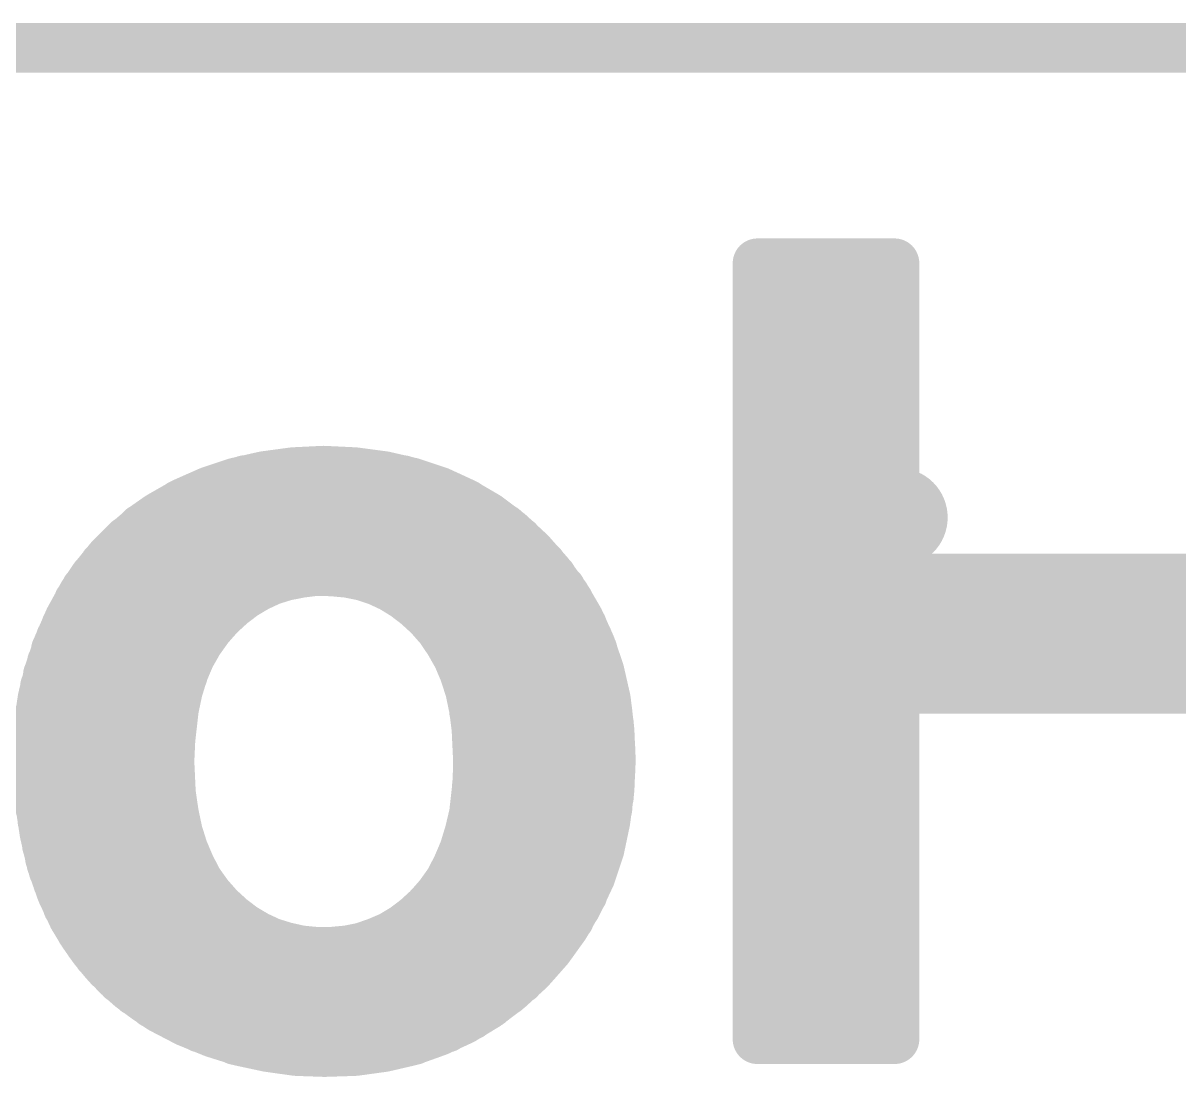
# Model space of a CAD drawing. Extents: x -22 to 197, y -17 to 116.
# Drawn here: x 120.54 to 121.708, y 60.502 to 61.567 of the extents above; entities that cross this region are included whole.
import ezdxf

# ---------------------------------------------------------------- set-up
doc = ezdxf.new("R2010")
doc.units = 0
doc.header["$MEASUREMENT"] = 0
doc.layers.add('DRILLDRAWING', color=1, linetype='CONTINUOUS')
doc.layers.add('TOPOVERLAY', color=2, linetype='CONTINUOUS')

msp = doc.modelspace()

# ---------------------------------------------------------------- linework, layer by layer
at = {"layer": 'DRILLDRAWING', "const_width": 0.05}
msp.add_lwpolyline([(121.3996, 61.0675, 1), (121.4496, 61.0675, 1)], format="xyb", close=True, dxfattribs=at)
at = {"layer": 'TOPOVERLAY', "const_width": 0.05}
for points in [[(119.7054, 61.5419), (122.7319, 61.5419)], [(121.2824, 60.5404), (121.2824, 61.3244)], [(121.2824, 61.3244), (121.4209, 61.3244)], [(121.4209, 61.0184), (121.4209, 61.3244)], [(121.2824, 61.3154), (121.4209, 61.3154)], [(121.2824, 61.3029), (121.4209, 61.3029)], [(121.2824, 61.2909), (121.4209, 61.2909)], [(121.2824, 61.2784), (121.4209, 61.2784)], [(121.2824, 61.2664), (121.4209, 61.2664)], [(121.2824, 61.2539), (121.4209, 61.2539)], [(121.2824, 61.2414), (121.4209, 61.2414)], [(121.2824, 61.2294), (121.4209, 61.2294)], [(121.2824, 61.2169), (121.4209, 61.2169)], [(121.2824, 61.2049), (121.4209, 61.2049)], [(121.2824, 61.1924), (121.4209, 61.1924)], [(121.2824, 61.1799), (121.4209, 61.1799)], [(121.2824, 61.1679), (121.4209, 61.1679)], [(121.2824, 61.1554), (121.4209, 61.1554)], [(121.2824, 61.1434), (121.4209, 61.1434)], [(121.2824, 61.1309), (121.4209, 61.1309)], [(121.2824, 61.1184), (121.4209, 61.1184)], [(120.7554, 61.1029), (120.7839, 61.1094)], [(120.7839, 61.1094), (120.8134, 61.1134)], [(120.8134, 61.1134), (120.8439, 61.1149)], [(120.8439, 61.1149), (120.8754, 61.1134)], [(120.8754, 61.1134), (120.9054, 61.1094)], [(120.9054, 61.1094), (120.9334, 61.1029)], [(120.7284, 61.0939), (120.7554, 61.1029)], [(120.7649, 61.1054), (120.9239, 61.1054)], [(120.9334, 61.1029), (120.9604, 61.0939)], [(121.2824, 61.1064), (121.4209, 61.1064)], [(120.7024, 61.0824), (120.7284, 61.0939)], [(120.7264, 61.0929), (120.9624, 61.0929)], [(120.9604, 61.0939), (120.9854, 61.0824)], [(121.2824, 61.0939), (121.4209, 61.0939)], [(120.6779, 61.0684), (120.7024, 61.0824)], [(120.6994, 61.0809), (120.9884, 61.0809)], [(120.9854, 61.0824), (121.0094, 61.0684)], [(121.2824, 61.0819), (121.4209, 61.0819)], [(120.6629, 61.0579), (120.6779, 61.0684)], [(120.6779, 61.0684), (121.0089, 61.0684)], [(121.0094, 61.0684), (121.0319, 61.0514)], [(121.2824, 61.0694), (121.4209, 61.0694)], [(120.6419, 61.0399), (120.6629, 61.0579)], [(120.6604, 61.0564), (121.0259, 61.0564)], [(121.0319, 61.0514), (121.0529, 61.0319)], [(121.2824, 61.0569), (121.4209, 61.0569)], [(120.6289, 61.0269), (120.6419, 61.0399)], [(120.6459, 61.0439), (121.0404, 61.0439)], [(121.2824, 61.0449), (121.4209, 61.0449)], [(120.6114, 61.0054), (120.6289, 61.0269)], [(120.6334, 61.0314), (121.0534, 61.0314)], [(121.0529, 61.0319), (121.0719, 61.0104)], [(121.2824, 61.0324), (121.4209, 61.0324)], [(120.6224, 61.0194), (121.0644, 61.0194)], [(120.8209, 61.0114), (120.8369, 61.0134)], [(120.8369, 61.0134), (120.8529, 61.0129)], [(121.2824, 61.0204), (121.4209, 61.0204)], [(120.6009, 60.9899), (120.6114, 61.0054)], [(120.6124, 61.0069), (120.8004, 61.0069)], [(120.7769, 60.9974), (120.7909, 61.0039)], [(120.7909, 61.0039), (120.8054, 61.0084)], [(120.8054, 61.0084), (120.8209, 61.0114)], [(120.8529, 61.0129), (120.8689, 61.0114)], [(120.8689, 61.0114), (120.8839, 61.0084)], [(120.8839, 61.0084), (120.8989, 61.0034)], [(120.8884, 61.0069), (121.0749, 61.0069)], [(120.8989, 61.0034), (120.9129, 60.9969)], [(121.0719, 61.0104), (121.0884, 60.9879)], [(121.2824, 61.0079), (121.4279, 61.0079)], [(121.4334, 61.0059), (121.7529, 61.0059)], [(120.5869, 60.9644), (120.6009, 60.9899)], [(120.6039, 60.9949), (120.7719, 60.9949)], [(120.7634, 60.9894), (120.7769, 60.9974)], [(120.9129, 60.9969), (120.9259, 60.9889)], [(120.9169, 60.9949), (121.0839, 60.9949)], [(121.2824, 60.9954), (121.9039, 60.9954)], [(120.5964, 60.9824), (120.7539, 60.9824)], [(120.7389, 60.9689), (120.7509, 60.9799)], [(120.7509, 60.9799), (120.7634, 60.9894)], [(120.9259, 60.9889), (120.9384, 60.9794)], [(120.9349, 60.9824), (121.0919, 60.9824)], [(120.9384, 60.9794), (120.9504, 60.9684)], [(121.0884, 60.9879), (121.1024, 60.9639)], [(121.2824, 60.9834), (121.9039, 60.9834)], [(120.5899, 60.9699), (120.7399, 60.9699)], [(120.7279, 60.9564), (120.7389, 60.9689)], [(120.9489, 60.9699), (121.0989, 60.9699)], [(120.9504, 60.9684), (120.9614, 60.9559)], [(121.2824, 60.9709), (121.9039, 60.9709)], [(120.5754, 60.9379), (120.5869, 60.9644)], [(120.5839, 60.9579), (120.7289, 60.9579)], [(120.7179, 60.9424), (120.7279, 60.9564)], [(120.9599, 60.9579), (121.1054, 60.9579)], [(120.9614, 60.9559), (120.9709, 60.9419)], [(121.1024, 60.9639), (121.1139, 60.9384)], [(121.2824, 60.9589), (121.9039, 60.9589)], [(120.5784, 60.9454), (120.7199, 60.9454)], [(120.9689, 60.9454), (121.1109, 60.9454)], [(121.2824, 60.9464), (121.9039, 60.9464)], [(120.5664, 60.9109), (120.5754, 60.9379)], [(120.5734, 60.9334), (120.7124, 60.9334)], [(120.7094, 60.9274), (120.7179, 60.9424)], [(120.9709, 60.9419), (120.9794, 60.9269)], [(120.9759, 60.9334), (121.1159, 60.9334)], [(121.1139, 60.9384), (121.1229, 60.9119)], [(121.2824, 60.9339), (121.9039, 60.9339)], [(120.5694, 60.9209), (120.7064, 60.9209)], [(120.7024, 60.9109), (120.7094, 60.9274)], [(120.9794, 60.9269), (120.9864, 60.9104)], [(120.9819, 60.9209), (121.1199, 60.9209)], [(121.2824, 60.9219), (121.9039, 60.9219)], [(120.5599, 60.8844), (120.5664, 60.9109)], [(120.5654, 60.9084), (120.7019, 60.9084)], [(120.6969, 60.8929), (120.7024, 60.9109)], [(120.9864, 60.9104), (120.9919, 60.8929)], [(120.9869, 60.9084), (121.1234, 60.9084)], [(121.1229, 60.9119), (121.1294, 60.8834)], [(121.2824, 60.9094), (121.9039, 60.9094)], [(121.2824, 60.8974), (121.9039, 60.8974)], [(120.5624, 60.8964), (120.6979, 60.8964)], [(120.6929, 60.8739), (120.6969, 60.8929)], [(120.9909, 60.8964), (121.1264, 60.8964)], [(120.9919, 60.8929), (120.9959, 60.8739)], [(121.2824, 60.8849), (121.4219, 60.8849)], [(121.4209, 60.8819), (121.4334, 60.8944)], [(121.4334, 60.8944), (121.7529, 60.8944)], [(120.5559, 60.8569), (120.5599, 60.8844)], [(120.5599, 60.8839), (120.6949, 60.8839)], [(120.6894, 60.8429), (120.6929, 60.8739)], [(120.9939, 60.8839), (121.1289, 60.8839)], [(120.9959, 60.8739), (120.9984, 60.8539)], [(121.1294, 60.8834), (121.1329, 60.8539)], [(121.4209, 60.5404), (121.4209, 60.8819)], [(120.5579, 60.8719), (120.6924, 60.8719)], [(120.9959, 60.8719), (121.1309, 60.8719)], [(121.2824, 60.8724), (121.4209, 60.8724)], [(120.5544, 60.8294), (120.5559, 60.8569)], [(120.5564, 60.8594), (120.6909, 60.8594)], [(120.9979, 60.8594), (121.1324, 60.8594)], [(120.9984, 60.8539), (120.9999, 60.8219)], [(121.1329, 60.8539), (121.1344, 60.8224)], [(121.2824, 60.8604), (121.4209, 60.8604)], [(120.5549, 60.8469), (120.6894, 60.8469)], [(120.6884, 60.8209), (120.6894, 60.8429)], [(120.9989, 60.8469), (121.1334, 60.8469)], [(121.2824, 60.8479), (121.4209, 60.8479)], [(120.5544, 60.8294), (120.5569, 60.7819)], [(120.5549, 60.8349), (120.6889, 60.8349)], [(120.9999, 60.8349), (121.1339, 60.8349)], [(121.2824, 60.8359), (121.4209, 60.8359)], [(120.5549, 60.8224), (120.6884, 60.8224)], [(120.6884, 60.8209), (120.6899, 60.7889)], [(120.9994, 60.7999), (120.9999, 60.8219)], [(120.9999, 60.8224), (121.1344, 60.8224)], [(121.1329, 60.7909), (121.1344, 60.8224)], [(121.2824, 60.8234), (121.4209, 60.8234)], [(120.5549, 60.8104), (120.6889, 60.8104)], [(120.9999, 60.8104), (121.1339, 60.8104)], [(121.2824, 60.8109), (121.4209, 60.8109)], [(120.5554, 60.7979), (120.6894, 60.7979)], [(120.9959, 60.7684), (120.9994, 60.7999)], [(120.9989, 60.7979), (121.1334, 60.7979)], [(121.2824, 60.7989), (121.4209, 60.7989)], [(120.5564, 60.7854), (120.6904, 60.7854)], [(120.5569, 60.7819), (120.5619, 60.7489)], [(120.6899, 60.7889), (120.6929, 60.7684)], [(120.9979, 60.7854), (121.1324, 60.7854)], [(121.1289, 60.7609), (121.1329, 60.7909)], [(121.2824, 60.7864), (121.4209, 60.7864)], [(120.5579, 60.7734), (120.6919, 60.7734)], [(120.6929, 60.7684), (120.6969, 60.7494)], [(120.9914, 60.7494), (120.9959, 60.7684)], [(120.9964, 60.7734), (121.1309, 60.7734)], [(121.2824, 60.7744), (121.4209, 60.7744)], [(120.5599, 60.7609), (120.6944, 60.7609)], [(120.9944, 60.7609), (121.1289, 60.7609)], [(121.1229, 60.7324), (121.1289, 60.7609)], [(121.2824, 60.7619), (121.4209, 60.7619)], [(120.5619, 60.7489), (120.6969, 60.7489)], [(120.5619, 60.7489), (120.5689, 60.7184)], [(120.6969, 60.7494), (120.7024, 60.7319)], [(120.9859, 60.7314), (120.9914, 60.7494)], [(120.9914, 60.7489), (121.1264, 60.7489)], [(121.2824, 60.7494), (121.4209, 60.7494)], [(120.5644, 60.7364), (120.7009, 60.7364)], [(120.9879, 60.7364), (121.1234, 60.7364)], [(121.2824, 60.7374), (121.4209, 60.7374)], [(120.5674, 60.7239), (120.7054, 60.7239)], [(120.7024, 60.7319), (120.7094, 60.7154)], [(120.9789, 60.7149), (120.9859, 60.7314)], [(120.9834, 60.7239), (121.1199, 60.7239)], [(121.1139, 60.7054), (121.1229, 60.7324)], [(121.2824, 60.7249), (121.4209, 60.7249)], [(120.5689, 60.7184), (120.5789, 60.6899)], [(120.5709, 60.7119), (120.7109, 60.7119)], [(120.7094, 60.7154), (120.7174, 60.6999)], [(120.9709, 60.6994), (120.9789, 60.7149)], [(120.9774, 60.7119), (121.1159, 60.7119)], [(121.2824, 60.7129), (121.4209, 60.7129)], [(120.5754, 60.6994), (120.7179, 60.6994)], [(120.7174, 60.6999), (120.7274, 60.6859)], [(120.9609, 60.6854), (120.9709, 60.6994)], [(120.9709, 60.6994), (121.1109, 60.6994)], [(121.1019, 60.6799), (121.1139, 60.7054)], [(121.2824, 60.7004), (121.4209, 60.7004)], [(120.5789, 60.6899), (120.5909, 60.6639)], [(120.5799, 60.6874), (120.7264, 60.6874)], [(120.9624, 60.6874), (121.1059, 60.6874)], [(121.2824, 60.6879), (121.4209, 60.6879)], [(120.5854, 60.6749), (120.7369, 60.6749)], [(120.7274, 60.6859), (120.7384, 60.6734)], [(120.9499, 60.6729), (120.9609, 60.6854)], [(120.9514, 60.6749), (121.0994, 60.6749)], [(121.0879, 60.6554), (121.1019, 60.6799)], [(121.2824, 60.6759), (121.4209, 60.6759)], [(120.5909, 60.6639), (120.6009, 60.6474)], [(120.7384, 60.6734), (120.7504, 60.6624)], [(120.9379, 60.6619), (120.9499, 60.6729)], [(121.2824, 60.6634), (121.4209, 60.6634)], [(120.5919, 60.6624), (120.7499, 60.6624)], [(120.7504, 60.6624), (120.7629, 60.6529)], [(120.7629, 60.6529), (120.7764, 60.6449)], [(120.9119, 60.6444), (120.9254, 60.6524)], [(120.9254, 60.6524), (120.9379, 60.6619)], [(120.9389, 60.6624), (121.0924, 60.6624)], [(121.0714, 60.6324), (121.0879, 60.6554)], [(121.2824, 60.6514), (121.4209, 60.6514)], [(120.5989, 60.6504), (120.7669, 60.6504)], [(120.6009, 60.6474), (120.6114, 60.6324)], [(120.7764, 60.6449), (120.7904, 60.6384)], [(120.8979, 60.6384), (120.9119, 60.6444)], [(120.9219, 60.6504), (121.0844, 60.6504)], [(120.6074, 60.6379), (120.7914, 60.6379)], [(120.6114, 60.6324), (120.6229, 60.6184)], [(120.7904, 60.6384), (120.8049, 60.6339)], [(120.8049, 60.6339), (120.8204, 60.6304)], [(120.8204, 60.6304), (120.8359, 60.6289)], [(120.8359, 60.6289), (120.8524, 60.6289)], [(120.8524, 60.6289), (120.8684, 60.6304)], [(120.8684, 60.6304), (120.8834, 60.6334)], [(120.8834, 60.6334), (120.8979, 60.6384)], [(120.8974, 60.6379), (121.0754, 60.6379)], [(121.0524, 60.6109), (121.0714, 60.6324)], [(121.2824, 60.6389), (121.4209, 60.6389)], [(120.6164, 60.6259), (121.0654, 60.6259)], [(120.6229, 60.6184), (120.6359, 60.6049)], [(121.2824, 60.6264), (121.4209, 60.6264)], [(120.6274, 60.6134), (121.0544, 60.6134)], [(120.6359, 60.6049), (120.6494, 60.5929)], [(121.0309, 60.5914), (121.0524, 60.6109)], [(121.2824, 60.6144), (121.4209, 60.6144)], [(120.6399, 60.6009), (121.0419, 60.6009)], [(120.6494, 60.5929), (120.6644, 60.5819)], [(121.2824, 60.6019), (121.4209, 60.6019)], [(120.6544, 60.5889), (121.0279, 60.5889)], [(120.6644, 60.5819), (120.6799, 60.5714)], [(121.0084, 60.5744), (121.0309, 60.5914)], [(121.2824, 60.5899), (121.4209, 60.5899)], [(120.6719, 60.5764), (121.0114, 60.5764)], [(120.6799, 60.5714), (120.7059, 60.5579)], [(120.9844, 60.5599), (121.0084, 60.5744)], [(121.2824, 60.5774), (121.4209, 60.5774)], [(120.6934, 60.5644), (120.9924, 60.5644)], [(120.7059, 60.5579), (120.7329, 60.5469)], [(120.9594, 60.5484), (120.9844, 60.5599)], [(121.2824, 60.5649), (121.4209, 60.5649)], [(120.7199, 60.5519), (120.9679, 60.5519)], [(120.7329, 60.5469), (120.7599, 60.5384)], [(120.9329, 60.5389), (120.9594, 60.5484)], [(121.2824, 60.5529), (121.4209, 60.5529)], [(120.7554, 60.5394), (120.9349, 60.5394)], [(120.7599, 60.5384), (120.7879, 60.5324)], [(120.9049, 60.5324), (120.9329, 60.5389)], [(121.2824, 60.5404), (121.4209, 60.5404)], [(121.2824, 60.5404), (121.4209, 60.5404)], [(120.7879, 60.5324), (120.8164, 60.5284)], [(120.8164, 60.5284), (120.8449, 60.5274)], [(120.8449, 60.5274), (120.8759, 60.5284)], [(120.8759, 60.5284), (120.9049, 60.5324)]]:
    msp.add_lwpolyline(points, dxfattribs=at)
at = {"layer": 'TOPOVERLAY', "const_width": 0.025}
for points in [[(121.2699, 61.3244, 1), (121.2949, 61.3244, 1)], [(121.2699, 61.3244, 1), (121.2949, 61.3244, 1)], [(121.4084, 61.3244, 1), (121.4334, 61.3244, 1)], [(121.4084, 61.3244, 1), (121.4334, 61.3244, 1)], [(121.2699, 61.3154, 1), (121.2949, 61.3154, 1)], [(121.4084, 61.3154, 1), (121.4334, 61.3154, 1)], [(121.2699, 61.3029, 1), (121.2949, 61.3029, 1)], [(121.4084, 61.3029, 1), (121.4334, 61.3029, 1)], [(121.2699, 61.2909, 1), (121.2949, 61.2909, 1)], [(121.4084, 61.2909, 1), (121.4334, 61.2909, 1)], [(121.2699, 61.2784, 1), (121.2949, 61.2784, 1)], [(121.4084, 61.2784, 1), (121.4334, 61.2784, 1)], [(121.2699, 61.2664, 1), (121.2949, 61.2664, 1)], [(121.4084, 61.2664, 1), (121.4334, 61.2664, 1)], [(121.2699, 61.2539, 1), (121.2949, 61.2539, 1)], [(121.4084, 61.2539, 1), (121.4334, 61.2539, 1)], [(121.2699, 61.2414, 1), (121.2949, 61.2414, 1)], [(121.4084, 61.2414, 1), (121.4334, 61.2414, 1)], [(121.2699, 61.2294, 1), (121.2949, 61.2294, 1)], [(121.4084, 61.2294, 1), (121.4334, 61.2294, 1)], [(121.2699, 61.2169, 1), (121.2949, 61.2169, 1)], [(121.4084, 61.2169, 1), (121.4334, 61.2169, 1)], [(121.2699, 61.2049, 1), (121.2949, 61.2049, 1)], [(121.4084, 61.2049, 1), (121.4334, 61.2049, 1)], [(121.2699, 61.1924, 1), (121.2949, 61.1924, 1)], [(121.4084, 61.1924, 1), (121.4334, 61.1924, 1)], [(121.2699, 61.1799, 1), (121.2949, 61.1799, 1)], [(121.4084, 61.1799, 1), (121.4334, 61.1799, 1)], [(121.2699, 61.1679, 1), (121.2949, 61.1679, 1)], [(121.4084, 61.1679, 1), (121.4334, 61.1679, 1)], [(121.2699, 61.1554, 1), (121.2949, 61.1554, 1)], [(121.4084, 61.1554, 1), (121.4334, 61.1554, 1)], [(121.2699, 61.1434, 1), (121.2949, 61.1434, 1)], [(121.4084, 61.1434, 1), (121.4334, 61.1434, 1)], [(121.2699, 61.1309, 1), (121.2949, 61.1309, 1)], [(121.4084, 61.1309, 1), (121.4334, 61.1309, 1)], [(121.2699, 61.1184, 1), (121.2949, 61.1184, 1)], [(121.4084, 61.1184, 1), (121.4334, 61.1184, 1)], [(120.7714, 61.1094, 1), (120.7964, 61.1094, 1)], [(120.7714, 61.1094, 1), (120.7964, 61.1094, 1)], [(120.8009, 61.1134, 1), (120.8259, 61.1134, 1)], [(120.8009, 61.1134, 1), (120.8259, 61.1134, 1)], [(120.8314, 61.1149, 1), (120.8564, 61.1149, 1)], [(120.8314, 61.1149, 1), (120.8564, 61.1149, 1)], [(120.8629, 61.1134, 1), (120.8879, 61.1134, 1)], [(120.8629, 61.1134, 1), (120.8879, 61.1134, 1)], [(120.8929, 61.1094, 1), (120.9179, 61.1094, 1)], [(120.8929, 61.1094, 1), (120.9179, 61.1094, 1)], [(120.7429, 61.1029, 1), (120.7679, 61.1029, 1)], [(120.7429, 61.1029, 1), (120.7679, 61.1029, 1)], [(120.7524, 61.1054, 1), (120.7774, 61.1054, 1)], [(120.9114, 61.1054, 1), (120.9364, 61.1054, 1)], [(120.9209, 61.1029, 1), (120.9459, 61.1029, 1)], [(120.9209, 61.1029, 1), (120.9459, 61.1029, 1)], [(121.2699, 61.1064, 1), (121.2949, 61.1064, 1)], [(121.4084, 61.1064, 1), (121.4334, 61.1064, 1)], [(120.7139, 61.0929, 1), (120.7389, 61.0929, 1)], [(120.7159, 61.0939, 1), (120.7409, 61.0939, 1)], [(120.7159, 61.0939, 1), (120.7409, 61.0939, 1)], [(120.9479, 61.0939, 1), (120.9729, 61.0939, 1)], [(120.9479, 61.0939, 1), (120.9729, 61.0939, 1)], [(120.9499, 61.0929, 1), (120.9749, 61.0929, 1)], [(121.2699, 61.0939, 1), (121.2949, 61.0939, 1)], [(121.4084, 61.0939, 1), (121.4334, 61.0939, 1)], [(120.6869, 61.0809, 1), (120.7119, 61.0809, 1)], [(120.6899, 61.0824, 1), (120.7149, 61.0824, 1)], [(120.6899, 61.0824, 1), (120.7149, 61.0824, 1)], [(120.9729, 61.0824, 1), (120.9979, 61.0824, 1)], [(120.9729, 61.0824, 1), (120.9979, 61.0824, 1)], [(120.9759, 61.0809, 1), (121.0009, 61.0809, 1)], [(121.2699, 61.0819, 1), (121.2949, 61.0819, 1)], [(121.4084, 61.0819, 1), (121.4334, 61.0819, 1)], [(120.6654, 61.0684, 1), (120.6904, 61.0684, 1)], [(120.6654, 61.0684, 1), (120.6904, 61.0684, 1)], [(120.6654, 61.0684, 1), (120.6904, 61.0684, 1)], [(120.9964, 61.0684, 1), (121.0214, 61.0684, 1)], [(120.9969, 61.0684, 1), (121.0219, 61.0684, 1)], [(120.9969, 61.0684, 1), (121.0219, 61.0684, 1)], [(121.2699, 61.0694, 1), (121.2949, 61.0694, 1)], [(121.4084, 61.0694, 1), (121.4334, 61.0694, 1)], [(120.6479, 61.0564, 1), (120.6729, 61.0564, 1)], [(120.6504, 61.0579, 1), (120.6754, 61.0579, 1)], [(120.6504, 61.0579, 1), (120.6754, 61.0579, 1)], [(121.0134, 61.0564, 1), (121.0384, 61.0564, 1)], [(121.0194, 61.0514, 1), (121.0444, 61.0514, 1)], [(121.0194, 61.0514, 1), (121.0444, 61.0514, 1)], [(121.2699, 61.0569, 1), (121.2949, 61.0569, 1)], [(121.4084, 61.0569, 1), (121.4334, 61.0569, 1)], [(120.6294, 61.0399, 1), (120.6544, 61.0399, 1)], [(120.6294, 61.0399, 1), (120.6544, 61.0399, 1)], [(120.6334, 61.0439, 1), (120.6584, 61.0439, 1)], [(121.0279, 61.0439, 1), (121.0529, 61.0439, 1)], [(121.2699, 61.0449, 1), (121.2949, 61.0449, 1)], [(121.4084, 61.0449, 1), (121.4334, 61.0449, 1)], [(120.6164, 61.0269, 1), (120.6414, 61.0269, 1)], [(120.6164, 61.0269, 1), (120.6414, 61.0269, 1)], [(120.6209, 61.0314, 1), (120.6459, 61.0314, 1)], [(121.0404, 61.0319, 1), (121.0654, 61.0319, 1)], [(121.0404, 61.0319, 1), (121.0654, 61.0319, 1)], [(121.0409, 61.0314, 1), (121.0659, 61.0314, 1)], [(121.2699, 61.0324, 1), (121.2949, 61.0324, 1)], [(121.4084, 61.0324, 1), (121.4334, 61.0324, 1)], [(120.6099, 61.0194, 1), (120.6349, 61.0194, 1)], [(120.8244, 61.0134, 1), (120.8494, 61.0134, 1)], [(120.8244, 61.0134, 1), (120.8494, 61.0134, 1)], [(121.0519, 61.0194, 1), (121.0769, 61.0194, 1)], [(121.2699, 61.0204, 1), (121.2949, 61.0204, 1)], [(121.4084, 61.0204, 1), (121.4334, 61.0204, 1)], [(121.4084, 61.0184, 1), (121.4334, 61.0184, 1)], [(120.5989, 61.0054, 1), (120.6239, 61.0054, 1)], [(120.5989, 61.0054, 1), (120.6239, 61.0054, 1)], [(120.5999, 61.0069, 1), (120.6249, 61.0069, 1)], [(120.7784, 61.0039, 1), (120.8034, 61.0039, 1)], [(120.7784, 61.0039, 1), (120.8034, 61.0039, 1)], [(120.7879, 61.0069, 1), (120.8129, 61.0069, 1)], [(120.7929, 61.0084, 1), (120.8179, 61.0084, 1)], [(120.7929, 61.0084, 1), (120.8179, 61.0084, 1)], [(120.8084, 61.0114, 1), (120.8334, 61.0114, 1)], [(120.8084, 61.0114, 1), (120.8334, 61.0114, 1)], [(120.8404, 61.0129, 1), (120.8654, 61.0129, 1)], [(120.8404, 61.0129, 1), (120.8654, 61.0129, 1)], [(120.8564, 61.0114, 1), (120.8814, 61.0114, 1)], [(120.8564, 61.0114, 1), (120.8814, 61.0114, 1)], [(120.8714, 61.0084, 1), (120.8964, 61.0084, 1)], [(120.8714, 61.0084, 1), (120.8964, 61.0084, 1)], [(120.8759, 61.0069, 1), (120.9009, 61.0069, 1)], [(120.8864, 61.0034, 1), (120.9114, 61.0034, 1)], [(120.8864, 61.0034, 1), (120.9114, 61.0034, 1)], [(121.0594, 61.0104, 1), (121.0844, 61.0104, 1)], [(121.0594, 61.0104, 1), (121.0844, 61.0104, 1)], [(121.0624, 61.0069, 1), (121.0874, 61.0069, 1)], [(121.2699, 61.0079, 1), (121.2949, 61.0079, 1)], [(121.4154, 61.0079, 1), (121.4404, 61.0079, 1)], [(121.4209, 61.0059, 1), (121.4459, 61.0059, 1)], [(120.5884, 60.9899, 1), (120.6134, 60.9899, 1)], [(120.5884, 60.9899, 1), (120.6134, 60.9899, 1)], [(120.5914, 60.9949, 1), (120.6164, 60.9949, 1)], [(120.7594, 60.9949, 1), (120.7844, 60.9949, 1)], [(120.7644, 60.9974, 1), (120.7894, 60.9974, 1)], [(120.7644, 60.9974, 1), (120.7894, 60.9974, 1)], [(120.9004, 60.9969, 1), (120.9254, 60.9969, 1)], [(120.9004, 60.9969, 1), (120.9254, 60.9969, 1)], [(120.9044, 60.9949, 1), (120.9294, 60.9949, 1)], [(121.0714, 60.9949, 1), (121.0964, 60.9949, 1)], [(121.2699, 60.9954, 1), (121.2949, 60.9954, 1)], [(120.5839, 60.9824, 1), (120.6089, 60.9824, 1)], [(120.7384, 60.9799, 1), (120.7634, 60.9799, 1)], [(120.7384, 60.9799, 1), (120.7634, 60.9799, 1)], [(120.7414, 60.9824, 1), (120.7664, 60.9824, 1)], [(120.7509, 60.9894, 1), (120.7759, 60.9894, 1)], [(120.7509, 60.9894, 1), (120.7759, 60.9894, 1)], [(120.9134, 60.9889, 1), (120.9384, 60.9889, 1)], [(120.9134, 60.9889, 1), (120.9384, 60.9889, 1)], [(120.9224, 60.9824, 1), (120.9474, 60.9824, 1)], [(120.9259, 60.9794, 1), (120.9509, 60.9794, 1)], [(120.9259, 60.9794, 1), (120.9509, 60.9794, 1)], [(121.0759, 60.9879, 1), (121.1009, 60.9879, 1)], [(121.0759, 60.9879, 1), (121.1009, 60.9879, 1)], [(121.0794, 60.9824, 1), (121.1044, 60.9824, 1)], [(121.2699, 60.9834, 1), (121.2949, 60.9834, 1)], [(120.5774, 60.9699, 1), (120.6024, 60.9699, 1)], [(120.7264, 60.9689, 1), (120.7514, 60.9689, 1)], [(120.7264, 60.9689, 1), (120.7514, 60.9689, 1)], [(120.7274, 60.9699, 1), (120.7524, 60.9699, 1)], [(120.9364, 60.9699, 1), (120.9614, 60.9699, 1)], [(120.9379, 60.9684, 1), (120.9629, 60.9684, 1)], [(120.9379, 60.9684, 1), (120.9629, 60.9684, 1)], [(121.0864, 60.9699, 1), (121.1114, 60.9699, 1)], [(121.2699, 60.9709, 1), (121.2949, 60.9709, 1)], [(120.5714, 60.9579, 1), (120.5964, 60.9579, 1)], [(120.5744, 60.9644, 1), (120.5994, 60.9644, 1)], [(120.5744, 60.9644, 1), (120.5994, 60.9644, 1)], [(120.7154, 60.9564, 1), (120.7404, 60.9564, 1)], [(120.7154, 60.9564, 1), (120.7404, 60.9564, 1)], [(120.7164, 60.9579, 1), (120.7414, 60.9579, 1)], [(120.9474, 60.9579, 1), (120.9724, 60.9579, 1)], [(120.9489, 60.9559, 1), (120.9739, 60.9559, 1)], [(120.9489, 60.9559, 1), (120.9739, 60.9559, 1)], [(121.0899, 60.9639, 1), (121.1149, 60.9639, 1)], [(121.0899, 60.9639, 1), (121.1149, 60.9639, 1)], [(121.0929, 60.9579, 1), (121.1179, 60.9579, 1)], [(121.2699, 60.9589, 1), (121.2949, 60.9589, 1)], [(120.5659, 60.9454, 1), (120.5909, 60.9454, 1)], [(120.7074, 60.9454, 1), (120.7324, 60.9454, 1)], [(120.9564, 60.9454, 1), (120.9814, 60.9454, 1)], [(121.0984, 60.9454, 1), (121.1234, 60.9454, 1)], [(121.2699, 60.9464, 1), (121.2949, 60.9464, 1)], [(120.5609, 60.9334, 1), (120.5859, 60.9334, 1)], [(120.5629, 60.9379, 1), (120.5879, 60.9379, 1)], [(120.5629, 60.9379, 1), (120.5879, 60.9379, 1)], [(120.6999, 60.9334, 1), (120.7249, 60.9334, 1)], [(120.7054, 60.9424, 1), (120.7304, 60.9424, 1)], [(120.7054, 60.9424, 1), (120.7304, 60.9424, 1)], [(120.9584, 60.9419, 1), (120.9834, 60.9419, 1)], [(120.9584, 60.9419, 1), (120.9834, 60.9419, 1)], [(120.9634, 60.9334, 1), (120.9884, 60.9334, 1)], [(121.1014, 60.9384, 1), (121.1264, 60.9384, 1)], [(121.1014, 60.9384, 1), (121.1264, 60.9384, 1)], [(121.1034, 60.9334, 1), (121.1284, 60.9334, 1)], [(121.2699, 60.9339, 1), (121.2949, 60.9339, 1)], [(120.5569, 60.9209, 1), (120.5819, 60.9209, 1)], [(120.6939, 60.9209, 1), (120.7189, 60.9209, 1)], [(120.6969, 60.9274, 1), (120.7219, 60.9274, 1)], [(120.6969, 60.9274, 1), (120.7219, 60.9274, 1)], [(120.9669, 60.9269, 1), (120.9919, 60.9269, 1)], [(120.9669, 60.9269, 1), (120.9919, 60.9269, 1)], [(120.9694, 60.9209, 1), (120.9944, 60.9209, 1)], [(121.1074, 60.9209, 1), (121.1324, 60.9209, 1)], [(121.2699, 60.9219, 1), (121.2949, 60.9219, 1)], [(120.5529, 60.9084, 1), (120.5779, 60.9084, 1)], [(120.5539, 60.9109, 1), (120.5789, 60.9109, 1)], [(120.5539, 60.9109, 1), (120.5789, 60.9109, 1)], [(120.6894, 60.9084, 1), (120.7144, 60.9084, 1)], [(120.6899, 60.9109, 1), (120.7149, 60.9109, 1)], [(120.6899, 60.9109, 1), (120.7149, 60.9109, 1)], [(120.9739, 60.9104, 1), (120.9989, 60.9104, 1)], [(120.9739, 60.9104, 1), (120.9989, 60.9104, 1)], [(120.9744, 60.9084, 1), (120.9994, 60.9084, 1)], [(121.1104, 60.9119, 1), (121.1354, 60.9119, 1)], [(121.1104, 60.9119, 1), (121.1354, 60.9119, 1)], [(121.1109, 60.9084, 1), (121.1359, 60.9084, 1)], [(121.2699, 60.9094, 1), (121.2949, 60.9094, 1)], [(121.2699, 60.8974, 1), (121.2949, 60.8974, 1)], [(120.5499, 60.8964, 1), (120.5749, 60.8964, 1)], [(120.6844, 60.8929, 1), (120.7094, 60.8929, 1)], [(120.6844, 60.8929, 1), (120.7094, 60.8929, 1)], [(120.6854, 60.8964, 1), (120.7104, 60.8964, 1)], [(120.9784, 60.8964, 1), (121.0034, 60.8964, 1)], [(120.9794, 60.8929, 1), (121.0044, 60.8929, 1)], [(120.9794, 60.8929, 1), (121.0044, 60.8929, 1)], [(121.1139, 60.8964, 1), (121.1389, 60.8964, 1)], [(121.2699, 60.8849, 1), (121.2949, 60.8849, 1)], [(121.4094, 60.8849, 1), (121.4344, 60.8849, 1)], [(121.4209, 60.8944, 1), (121.4459, 60.8944, 1)], [(121.4209, 60.8944, 1), (121.4459, 60.8944, 1)], [(120.5474, 60.8844, 1), (120.5724, 60.8844, 1)], [(120.5474, 60.8844, 1), (120.5724, 60.8844, 1)], [(120.5474, 60.8839, 1), (120.5724, 60.8839, 1)], [(120.6804, 60.8739, 1), (120.7054, 60.8739, 1)], [(120.6804, 60.8739, 1), (120.7054, 60.8739, 1)], [(120.6824, 60.8839, 1), (120.7074, 60.8839, 1)], [(120.9814, 60.8839, 1), (121.0064, 60.8839, 1)], [(120.9834, 60.8739, 1), (121.0084, 60.8739, 1)], [(120.9834, 60.8739, 1), (121.0084, 60.8739, 1)], [(121.1164, 60.8839, 1), (121.1414, 60.8839, 1)], [(121.1169, 60.8834, 1), (121.1419, 60.8834, 1)], [(121.1169, 60.8834, 1), (121.1419, 60.8834, 1)], [(121.4084, 60.8819, 1), (121.4334, 60.8819, 1)], [(121.4084, 60.8819, 1), (121.4334, 60.8819, 1)], [(120.5454, 60.8719, 1), (120.5704, 60.8719, 1)], [(120.6799, 60.8719, 1), (120.7049, 60.8719, 1)], [(120.9834, 60.8719, 1), (121.0084, 60.8719, 1)], [(121.1184, 60.8719, 1), (121.1434, 60.8719, 1)], [(121.2699, 60.8724, 1), (121.2949, 60.8724, 1)], [(121.4084, 60.8724, 1), (121.4334, 60.8724, 1)], [(120.5434, 60.8569, 1), (120.5684, 60.8569, 1)], [(120.5434, 60.8569, 1), (120.5684, 60.8569, 1)], [(120.5439, 60.8594, 1), (120.5689, 60.8594, 1)], [(120.6784, 60.8594, 1), (120.7034, 60.8594, 1)], [(120.9854, 60.8594, 1), (121.0104, 60.8594, 1)], [(120.9859, 60.8539, 1), (121.0109, 60.8539, 1)], [(120.9859, 60.8539, 1), (121.0109, 60.8539, 1)], [(121.1199, 60.8594, 1), (121.1449, 60.8594, 1)], [(121.1204, 60.8539, 1), (121.1454, 60.8539, 1)], [(121.1204, 60.8539, 1), (121.1454, 60.8539, 1)], [(121.2699, 60.8604, 1), (121.2949, 60.8604, 1)], [(121.4084, 60.8604, 1), (121.4334, 60.8604, 1)], [(120.5424, 60.8469, 1), (120.5674, 60.8469, 1)], [(120.6769, 60.8469, 1), (120.7019, 60.8469, 1)], [(120.6769, 60.8429, 1), (120.7019, 60.8429, 1)], [(120.6769, 60.8429, 1), (120.7019, 60.8429, 1)], [(120.9864, 60.8469, 1), (121.0114, 60.8469, 1)], [(121.1209, 60.8469, 1), (121.1459, 60.8469, 1)], [(121.2699, 60.8479, 1), (121.2949, 60.8479, 1)], [(121.4084, 60.8479, 1), (121.4334, 60.8479, 1)], [(120.5419, 60.8294, 1), (120.5669, 60.8294, 1)], [(120.5419, 60.8294, 1), (120.5669, 60.8294, 1)], [(120.5424, 60.8349, 1), (120.5674, 60.8349, 1)], [(120.6764, 60.8349, 1), (120.7014, 60.8349, 1)], [(120.9874, 60.8349, 1), (121.0124, 60.8349, 1)], [(121.1214, 60.8349, 1), (121.1464, 60.8349, 1)], [(121.2699, 60.8359, 1), (121.2949, 60.8359, 1)], [(121.4084, 60.8359, 1), (121.4334, 60.8359, 1)], [(120.5424, 60.8224, 1), (120.5674, 60.8224, 1)], [(120.6759, 60.8224, 1), (120.7009, 60.8224, 1)], [(120.6759, 60.8209, 1), (120.7009, 60.8209, 1)], [(120.6759, 60.8209, 1), (120.7009, 60.8209, 1)], [(120.9874, 60.8224, 1), (121.0124, 60.8224, 1)], [(120.9874, 60.8219, 1), (121.0124, 60.8219, 1)], [(120.9874, 60.8219, 1), (121.0124, 60.8219, 1)], [(121.1219, 60.8224, 1), (121.1469, 60.8224, 1)], [(121.1219, 60.8224, 1), (121.1469, 60.8224, 1)], [(121.1219, 60.8224, 1), (121.1469, 60.8224, 1)], [(121.2699, 60.8234, 1), (121.2949, 60.8234, 1)], [(121.4084, 60.8234, 1), (121.4334, 60.8234, 1)], [(120.5424, 60.8104, 1), (120.5674, 60.8104, 1)], [(120.6764, 60.8104, 1), (120.7014, 60.8104, 1)], [(120.9874, 60.8104, 1), (121.0124, 60.8104, 1)], [(121.1214, 60.8104, 1), (121.1464, 60.8104, 1)], [(121.2699, 60.8109, 1), (121.2949, 60.8109, 1)], [(121.4084, 60.8109, 1), (121.4334, 60.8109, 1)], [(120.5429, 60.7979, 1), (120.5679, 60.7979, 1)], [(120.6769, 60.7979, 1), (120.7019, 60.7979, 1)], [(120.9864, 60.7979, 1), (121.0114, 60.7979, 1)], [(120.9869, 60.7999, 1), (121.0119, 60.7999, 1)], [(120.9869, 60.7999, 1), (121.0119, 60.7999, 1)], [(121.1209, 60.7979, 1), (121.1459, 60.7979, 1)], [(121.2699, 60.7989, 1), (121.2949, 60.7989, 1)], [(121.4084, 60.7989, 1), (121.4334, 60.7989, 1)], [(120.5439, 60.7854, 1), (120.5689, 60.7854, 1)], [(120.5444, 60.7819, 1), (120.5694, 60.7819, 1)], [(120.5444, 60.7819, 1), (120.5694, 60.7819, 1)], [(120.6774, 60.7889, 1), (120.7024, 60.7889, 1)], [(120.6774, 60.7889, 1), (120.7024, 60.7889, 1)], [(120.6779, 60.7854, 1), (120.7029, 60.7854, 1)], [(120.9854, 60.7854, 1), (121.0104, 60.7854, 1)], [(121.1199, 60.7854, 1), (121.1449, 60.7854, 1)], [(121.1204, 60.7909, 1), (121.1454, 60.7909, 1)], [(121.1204, 60.7909, 1), (121.1454, 60.7909, 1)], [(121.2699, 60.7864, 1), (121.2949, 60.7864, 1)], [(121.4084, 60.7864, 1), (121.4334, 60.7864, 1)], [(120.5454, 60.7734, 1), (120.5704, 60.7734, 1)], [(120.6794, 60.7734, 1), (120.7044, 60.7734, 1)], [(120.6804, 60.7684, 1), (120.7054, 60.7684, 1)], [(120.6804, 60.7684, 1), (120.7054, 60.7684, 1)], [(120.9834, 60.7684, 1), (121.0084, 60.7684, 1)], [(120.9834, 60.7684, 1), (121.0084, 60.7684, 1)], [(120.9839, 60.7734, 1), (121.0089, 60.7734, 1)], [(121.1184, 60.7734, 1), (121.1434, 60.7734, 1)], [(121.2699, 60.7744, 1), (121.2949, 60.7744, 1)], [(121.4084, 60.7744, 1), (121.4334, 60.7744, 1)], [(120.5474, 60.7609, 1), (120.5724, 60.7609, 1)], [(120.6819, 60.7609, 1), (120.7069, 60.7609, 1)], [(120.9819, 60.7609, 1), (121.0069, 60.7609, 1)], [(121.1164, 60.7609, 1), (121.1414, 60.7609, 1)], [(121.1164, 60.7609, 1), (121.1414, 60.7609, 1)], [(121.1164, 60.7609, 1), (121.1414, 60.7609, 1)], [(121.2699, 60.7619, 1), (121.2949, 60.7619, 1)], [(121.4084, 60.7619, 1), (121.4334, 60.7619, 1)], [(120.5494, 60.7489, 1), (120.5744, 60.7489, 1)], [(120.5494, 60.7489, 1), (120.5744, 60.7489, 1)], [(120.5494, 60.7489, 1), (120.5744, 60.7489, 1)], [(120.6844, 60.7494, 1), (120.7094, 60.7494, 1)], [(120.6844, 60.7494, 1), (120.7094, 60.7494, 1)], [(120.6844, 60.7489, 1), (120.7094, 60.7489, 1)], [(120.9789, 60.7494, 1), (121.0039, 60.7494, 1)], [(120.9789, 60.7494, 1), (121.0039, 60.7494, 1)], [(120.9789, 60.7489, 1), (121.0039, 60.7489, 1)], [(121.1139, 60.7489, 1), (121.1389, 60.7489, 1)], [(121.2699, 60.7494, 1), (121.2949, 60.7494, 1)], [(121.4084, 60.7494, 1), (121.4334, 60.7494, 1)], [(120.5519, 60.7364, 1), (120.5769, 60.7364, 1)], [(120.6884, 60.7364, 1), (120.7134, 60.7364, 1)], [(120.9754, 60.7364, 1), (121.0004, 60.7364, 1)], [(121.1109, 60.7364, 1), (121.1359, 60.7364, 1)], [(121.2699, 60.7374, 1), (121.2949, 60.7374, 1)], [(121.4084, 60.7374, 1), (121.4334, 60.7374, 1)], [(120.5549, 60.7239, 1), (120.5799, 60.7239, 1)], [(120.6899, 60.7319, 1), (120.7149, 60.7319, 1)], [(120.6899, 60.7319, 1), (120.7149, 60.7319, 1)], [(120.6929, 60.7239, 1), (120.7179, 60.7239, 1)], [(120.9709, 60.7239, 1), (120.9959, 60.7239, 1)], [(120.9734, 60.7314, 1), (120.9984, 60.7314, 1)], [(120.9734, 60.7314, 1), (120.9984, 60.7314, 1)], [(121.1074, 60.7239, 1), (121.1324, 60.7239, 1)], [(121.1104, 60.7324, 1), (121.1354, 60.7324, 1)], [(121.1104, 60.7324, 1), (121.1354, 60.7324, 1)], [(121.2699, 60.7249, 1), (121.2949, 60.7249, 1)], [(121.4084, 60.7249, 1), (121.4334, 60.7249, 1)], [(120.5564, 60.7184, 1), (120.5814, 60.7184, 1)], [(120.5564, 60.7184, 1), (120.5814, 60.7184, 1)], [(120.5584, 60.7119, 1), (120.5834, 60.7119, 1)], [(120.6969, 60.7154, 1), (120.7219, 60.7154, 1)], [(120.6969, 60.7154, 1), (120.7219, 60.7154, 1)], [(120.6984, 60.7119, 1), (120.7234, 60.7119, 1)], [(120.9649, 60.7119, 1), (120.9899, 60.7119, 1)], [(120.9664, 60.7149, 1), (120.9914, 60.7149, 1)], [(120.9664, 60.7149, 1), (120.9914, 60.7149, 1)], [(121.1034, 60.7119, 1), (121.1284, 60.7119, 1)], [(121.2699, 60.7129, 1), (121.2949, 60.7129, 1)], [(121.4084, 60.7129, 1), (121.4334, 60.7129, 1)], [(120.5629, 60.6994, 1), (120.5879, 60.6994, 1)], [(120.7049, 60.6999, 1), (120.7299, 60.6999, 1)], [(120.7049, 60.6999, 1), (120.7299, 60.6999, 1)], [(120.7054, 60.6994, 1), (120.7304, 60.6994, 1)], [(120.9584, 60.6994, 1), (120.9834, 60.6994, 1)], [(120.9584, 60.6994, 1), (120.9834, 60.6994, 1)], [(120.9584, 60.6994, 1), (120.9834, 60.6994, 1)], [(121.0984, 60.6994, 1), (121.1234, 60.6994, 1)], [(121.1014, 60.7054, 1), (121.1264, 60.7054, 1)], [(121.1014, 60.7054, 1), (121.1264, 60.7054, 1)], [(121.2699, 60.7004, 1), (121.2949, 60.7004, 1)], [(121.4084, 60.7004, 1), (121.4334, 60.7004, 1)], [(120.5664, 60.6899, 1), (120.5914, 60.6899, 1)], [(120.5664, 60.6899, 1), (120.5914, 60.6899, 1)], [(120.5674, 60.6874, 1), (120.5924, 60.6874, 1)], [(120.7139, 60.6874, 1), (120.7389, 60.6874, 1)], [(120.9499, 60.6874, 1), (120.9749, 60.6874, 1)], [(121.0934, 60.6874, 1), (121.1184, 60.6874, 1)], [(121.2699, 60.6879, 1), (121.2949, 60.6879, 1)], [(121.4084, 60.6879, 1), (121.4334, 60.6879, 1)], [(120.5729, 60.6749, 1), (120.5979, 60.6749, 1)], [(120.7149, 60.6859, 1), (120.7399, 60.6859, 1)], [(120.7149, 60.6859, 1), (120.7399, 60.6859, 1)], [(120.7244, 60.6749, 1), (120.7494, 60.6749, 1)], [(120.9389, 60.6749, 1), (120.9639, 60.6749, 1)], [(120.9484, 60.6854, 1), (120.9734, 60.6854, 1)], [(120.9484, 60.6854, 1), (120.9734, 60.6854, 1)], [(121.0869, 60.6749, 1), (121.1119, 60.6749, 1)], [(121.0894, 60.6799, 1), (121.1144, 60.6799, 1)], [(121.0894, 60.6799, 1), (121.1144, 60.6799, 1)], [(121.2699, 60.6759, 1), (121.2949, 60.6759, 1)], [(121.4084, 60.6759, 1), (121.4334, 60.6759, 1)], [(120.5784, 60.6639, 1), (120.6034, 60.6639, 1)], [(120.5784, 60.6639, 1), (120.6034, 60.6639, 1)], [(120.7259, 60.6734, 1), (120.7509, 60.6734, 1)], [(120.7259, 60.6734, 1), (120.7509, 60.6734, 1)], [(120.9374, 60.6729, 1), (120.9624, 60.6729, 1)], [(120.9374, 60.6729, 1), (120.9624, 60.6729, 1)], [(121.2699, 60.6634, 1), (121.2949, 60.6634, 1)], [(121.4084, 60.6634, 1), (121.4334, 60.6634, 1)], [(120.5794, 60.6624, 1), (120.6044, 60.6624, 1)], [(120.7374, 60.6624, 1), (120.7624, 60.6624, 1)], [(120.7379, 60.6624, 1), (120.7629, 60.6624, 1)], [(120.7379, 60.6624, 1), (120.7629, 60.6624, 1)], [(120.7504, 60.6529, 1), (120.7754, 60.6529, 1)], [(120.7504, 60.6529, 1), (120.7754, 60.6529, 1)], [(120.9129, 60.6524, 1), (120.9379, 60.6524, 1)], [(120.9129, 60.6524, 1), (120.9379, 60.6524, 1)], [(120.9254, 60.6619, 1), (120.9504, 60.6619, 1)], [(120.9254, 60.6619, 1), (120.9504, 60.6619, 1)], [(120.9264, 60.6624, 1), (120.9514, 60.6624, 1)], [(121.0754, 60.6554, 1), (121.1004, 60.6554, 1)], [(121.0754, 60.6554, 1), (121.1004, 60.6554, 1)], [(121.0799, 60.6624, 1), (121.1049, 60.6624, 1)], [(121.2699, 60.6514, 1), (121.2949, 60.6514, 1)], [(121.4084, 60.6514, 1), (121.4334, 60.6514, 1)], [(120.5864, 60.6504, 1), (120.6114, 60.6504, 1)], [(120.5884, 60.6474, 1), (120.6134, 60.6474, 1)], [(120.5884, 60.6474, 1), (120.6134, 60.6474, 1)], [(120.7544, 60.6504, 1), (120.7794, 60.6504, 1)], [(120.7639, 60.6449, 1), (120.7889, 60.6449, 1)], [(120.7639, 60.6449, 1), (120.7889, 60.6449, 1)], [(120.8994, 60.6444, 1), (120.9244, 60.6444, 1)], [(120.8994, 60.6444, 1), (120.9244, 60.6444, 1)], [(120.9094, 60.6504, 1), (120.9344, 60.6504, 1)], [(121.0719, 60.6504, 1), (121.0969, 60.6504, 1)], [(120.5949, 60.6379, 1), (120.6199, 60.6379, 1)], [(120.5989, 60.6324, 1), (120.6239, 60.6324, 1)], [(120.5989, 60.6324, 1), (120.6239, 60.6324, 1)], [(120.7779, 60.6384, 1), (120.8029, 60.6384, 1)], [(120.7779, 60.6384, 1), (120.8029, 60.6384, 1)], [(120.7789, 60.6379, 1), (120.8039, 60.6379, 1)], [(120.7924, 60.6339, 1), (120.8174, 60.6339, 1)], [(120.7924, 60.6339, 1), (120.8174, 60.6339, 1)], [(120.8079, 60.6304, 1), (120.8329, 60.6304, 1)], [(120.8079, 60.6304, 1), (120.8329, 60.6304, 1)], [(120.8234, 60.6289, 1), (120.8484, 60.6289, 1)], [(120.8234, 60.6289, 1), (120.8484, 60.6289, 1)], [(120.8399, 60.6289, 1), (120.8649, 60.6289, 1)], [(120.8399, 60.6289, 1), (120.8649, 60.6289, 1)], [(120.8559, 60.6304, 1), (120.8809, 60.6304, 1)], [(120.8559, 60.6304, 1), (120.8809, 60.6304, 1)], [(120.8709, 60.6334, 1), (120.8959, 60.6334, 1)], [(120.8709, 60.6334, 1), (120.8959, 60.6334, 1)], [(120.8849, 60.6379, 1), (120.9099, 60.6379, 1)], [(120.8854, 60.6384, 1), (120.9104, 60.6384, 1)], [(120.8854, 60.6384, 1), (120.9104, 60.6384, 1)], [(121.0589, 60.6324, 1), (121.0839, 60.6324, 1)], [(121.0589, 60.6324, 1), (121.0839, 60.6324, 1)], [(121.0629, 60.6379, 1), (121.0879, 60.6379, 1)], [(121.2699, 60.6389, 1), (121.2949, 60.6389, 1)], [(121.4084, 60.6389, 1), (121.4334, 60.6389, 1)], [(120.6039, 60.6259, 1), (120.6289, 60.6259, 1)], [(120.6104, 60.6184, 1), (120.6354, 60.6184, 1)], [(120.6104, 60.6184, 1), (120.6354, 60.6184, 1)], [(121.0529, 60.6259, 1), (121.0779, 60.6259, 1)], [(121.2699, 60.6264, 1), (121.2949, 60.6264, 1)], [(121.4084, 60.6264, 1), (121.4334, 60.6264, 1)], [(120.6149, 60.6134, 1), (120.6399, 60.6134, 1)], [(120.6234, 60.6049, 1), (120.6484, 60.6049, 1)], [(120.6234, 60.6049, 1), (120.6484, 60.6049, 1)], [(121.0399, 60.6109, 1), (121.0649, 60.6109, 1)], [(121.0399, 60.6109, 1), (121.0649, 60.6109, 1)], [(121.0419, 60.6134, 1), (121.0669, 60.6134, 1)], [(121.2699, 60.6144, 1), (121.2949, 60.6144, 1)], [(121.4084, 60.6144, 1), (121.4334, 60.6144, 1)], [(120.6274, 60.6009, 1), (120.6524, 60.6009, 1)], [(120.6369, 60.5929, 1), (120.6619, 60.5929, 1)], [(120.6369, 60.5929, 1), (120.6619, 60.5929, 1)], [(121.0294, 60.6009, 1), (121.0544, 60.6009, 1)], [(121.2699, 60.6019, 1), (121.2949, 60.6019, 1)], [(121.4084, 60.6019, 1), (121.4334, 60.6019, 1)], [(120.6419, 60.5889, 1), (120.6669, 60.5889, 1)], [(120.6519, 60.5819, 1), (120.6769, 60.5819, 1)], [(120.6519, 60.5819, 1), (120.6769, 60.5819, 1)], [(121.0154, 60.5889, 1), (121.0404, 60.5889, 1)], [(121.0184, 60.5914, 1), (121.0434, 60.5914, 1)], [(121.0184, 60.5914, 1), (121.0434, 60.5914, 1)], [(121.2699, 60.5899, 1), (121.2949, 60.5899, 1)], [(121.4084, 60.5899, 1), (121.4334, 60.5899, 1)], [(120.6594, 60.5764, 1), (120.6844, 60.5764, 1)], [(120.6674, 60.5714, 1), (120.6924, 60.5714, 1)], [(120.6674, 60.5714, 1), (120.6924, 60.5714, 1)], [(120.9959, 60.5744, 1), (121.0209, 60.5744, 1)], [(120.9959, 60.5744, 1), (121.0209, 60.5744, 1)], [(120.9989, 60.5764, 1), (121.0239, 60.5764, 1)], [(121.2699, 60.5774, 1), (121.2949, 60.5774, 1)], [(121.4084, 60.5774, 1), (121.4334, 60.5774, 1)], [(120.6809, 60.5644, 1), (120.7059, 60.5644, 1)], [(120.6934, 60.5579, 1), (120.7184, 60.5579, 1)], [(120.6934, 60.5579, 1), (120.7184, 60.5579, 1)], [(120.9719, 60.5599, 1), (120.9969, 60.5599, 1)], [(120.9719, 60.5599, 1), (120.9969, 60.5599, 1)], [(120.9799, 60.5644, 1), (121.0049, 60.5644, 1)], [(121.2699, 60.5649, 1), (121.2949, 60.5649, 1)], [(121.4084, 60.5649, 1), (121.4334, 60.5649, 1)], [(120.7074, 60.5519, 1), (120.7324, 60.5519, 1)], [(120.7204, 60.5469, 1), (120.7454, 60.5469, 1)], [(120.7204, 60.5469, 1), (120.7454, 60.5469, 1)], [(120.9469, 60.5484, 1), (120.9719, 60.5484, 1)], [(120.9469, 60.5484, 1), (120.9719, 60.5484, 1)], [(120.9554, 60.5519, 1), (120.9804, 60.5519, 1)], [(121.2699, 60.5529, 1), (121.2949, 60.5529, 1)], [(121.4084, 60.5529, 1), (121.4334, 60.5529, 1)], [(120.7429, 60.5394, 1), (120.7679, 60.5394, 1)], [(120.7474, 60.5384, 1), (120.7724, 60.5384, 1)], [(120.7474, 60.5384, 1), (120.7724, 60.5384, 1)], [(120.9204, 60.5389, 1), (120.9454, 60.5389, 1)], [(120.9204, 60.5389, 1), (120.9454, 60.5389, 1)], [(120.9224, 60.5394, 1), (120.9474, 60.5394, 1)], [(121.2699, 60.5404, 1), (121.2949, 60.5404, 1)], [(121.2699, 60.5404, 1), (121.2949, 60.5404, 1)], [(121.2699, 60.5404, 1), (121.2949, 60.5404, 1)], [(121.4084, 60.5404, 1), (121.4334, 60.5404, 1)], [(121.4084, 60.5404, 1), (121.4334, 60.5404, 1)], [(121.4084, 60.5404, 1), (121.4334, 60.5404, 1)], [(120.7754, 60.5324, 1), (120.8004, 60.5324, 1)], [(120.7754, 60.5324, 1), (120.8004, 60.5324, 1)], [(120.8039, 60.5284, 1), (120.8289, 60.5284, 1)], [(120.8039, 60.5284, 1), (120.8289, 60.5284, 1)], [(120.8324, 60.5274, 1), (120.8574, 60.5274, 1)], [(120.8324, 60.5274, 1), (120.8574, 60.5274, 1)], [(120.8634, 60.5284, 1), (120.8884, 60.5284, 1)], [(120.8634, 60.5284, 1), (120.8884, 60.5284, 1)], [(120.8924, 60.5324, 1), (120.9174, 60.5324, 1)], [(120.8924, 60.5324, 1), (120.9174, 60.5324, 1)]]:
    msp.add_lwpolyline(points, format="xyb", close=True, dxfattribs=at)

doc.saveas('drawing.dxf')
